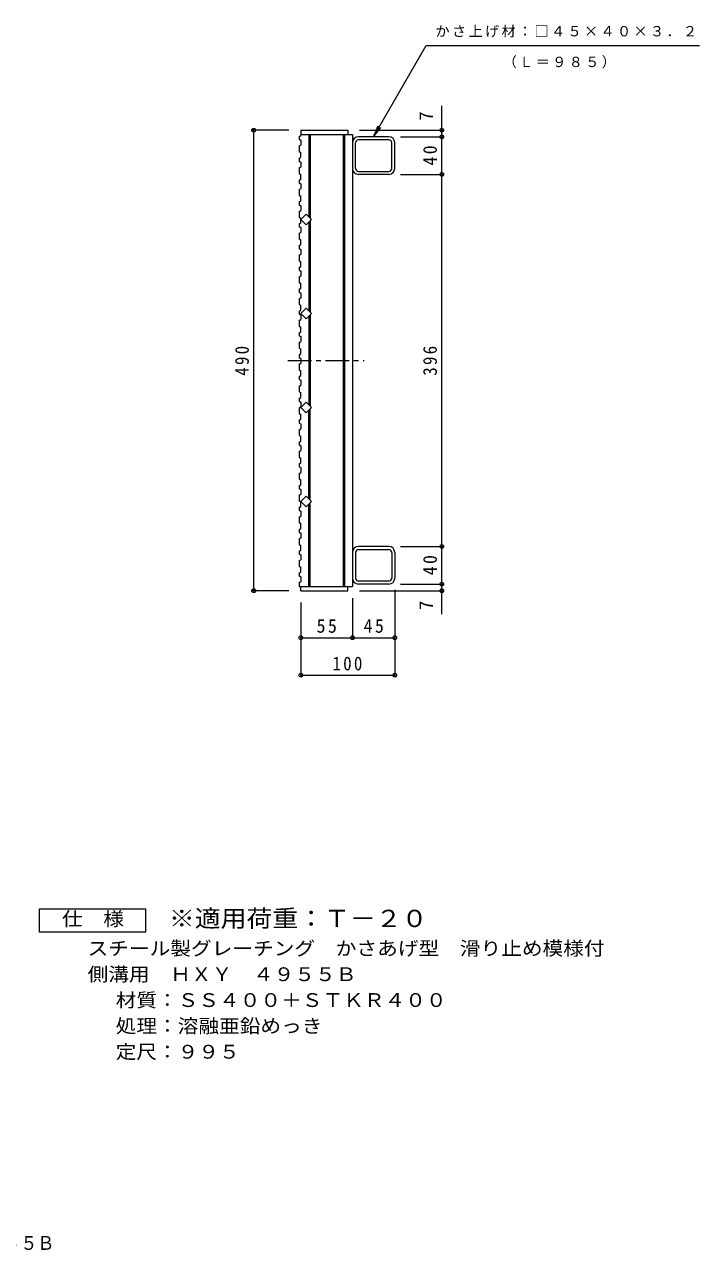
# Model space of a CAD drawing. Units: millimetres, scale not verified. Extents: x -849 to 884, y -687 to 656.
# Drawn here: x 166 to 884, y -687 to 619 of the extents above; entities that cross this region are included whole.
import ezdxf
from ezdxf.enums import TextEntityAlignment as Align

# ---------------------------------------------------------------- set-up
doc = ezdxf.new("R2010")
doc.units = ezdxf.units.MM
doc.header["$LTSCALE"] = 5
doc.header["$PDMODE"] = 32
doc.header["$PDSIZE"] = 4
doc.linetypes.add('CHAIN1', pattern=[8, 5, -1, 1, -1])
for name, color, linetype, lineweight in [('1-1_1-1ﾚｲﾔ', 2, 'Continuous', 9), ('1-2_1-2ﾚｲﾔ', 3, 'Continuous', 9), ('1-4_1-4ﾚｲﾔ', 7, 'Continuous', 9), ('F-4_F-4ﾚｲﾔ', 2, 'Continuous', 9)]:
    doc.layers.add(name, color=color, linetype=linetype, lineweight=lineweight)
doc.layers.add('F-5_F-5ﾚｲﾔ', color=2, linetype='Continuous')
doc.styles.add('ＭＳ ゴシック', font='')
doc.styles.get('ＭＳ ゴシック').set_extended_font_data('MS Gothic')

msp = doc.modelspace()

# ---------------------------------------------------------------- linework, layer by layer
at = {"layer": '1-1_1-1ﾚｲﾔ'}
for p, q in [((553.059, 499.651), (520.859, 499.651)), ((553.059, 496.45), (520.859, 496.45)), ((517.659, 466.05), (517.659, 493.251)), ((556.259, 466.051), (556.259, 493.251)), ((559.459, 466.05), (559.459, 493.251)), ((520.859, 462.851), (553.059, 462.851)), ((553.059, 459.651), (520.859, 459.651)), ((517.659, 57.251), (517.659, 30.051)), ((553.059, 63.651), (520.859, 63.651)), ((520.859, 60.451), (553.059, 60.451)), ((556.259, 57.251), (556.259, 30.051)), ((559.459, 57.251), (559.459, 30.051)), ((553.059, 26.851), (520.859, 26.851)), ((553.059, 23.651), (520.859, 23.651))]:
    msp.add_line(p, q, dxfattribs=at)
for centre, radius, start, end in [((520.859, 493.251), 6.4, 90, 180), ((520.859, 493.251), 3.2, 90, 180), ((553.059, 493.251), 6.4, 0, 90), ((553.059, 493.251), 3.2, 0, 90), ((520.859, 466.05), 6.4, 180, 270), ((520.859, 466.05), 3.2, 180, 270), ((553.059, 466.051), 3.2, 270, 0), ((553.059, 466.05), 6.4, 270, 0), ((520.859, 57.251), 6.4, 90, 180), ((520.859, 57.251), 3.2, 90, 180), ((553.059, 57.251), 6.4, 0, 90), ((553.059, 57.251), 3.2, 0, 90), ((520.859, 30.051), 6.4, 180, 270), ((520.859, 30.051), 3.2, 180, 270), ((553.059, 30.051), 3.2, 270, 0), ((553.059, 30.051), 6.4, 270, 0)]:
    msp.add_arc(centre, radius, start, end, dxfattribs=at)
at = {"layer": '1-2_1-2ﾚｲﾔ'}
for p, q in [((457.959, 500.008), (459.46, 501.007)), ((457.959, 500.008), (457.959, 497.007)), ((457.959, 497.007), (459.46, 496.007)), ((459.46, 506.651), (509.459, 506.651)), ((459.46, 506.651), (459.46, 501.007)), ((459.46, 502.151), (514.46, 502.151)), ((467.96, 502.151), (467.96, 414.464)), ((469.46, 502.151), (469.46, 412.964)), ((504.46, 502.151), (504.46, 21.151)), ((505.96, 502.151), (505.96, 21.151)), ((509.459, 506.651), (509.459, 502.151)), ((514.46, 502.151), (514.46, 21.151)), ((457.959, 489.894), (459.46, 490.894)), ((457.959, 489.894), (457.959, 483.894)), ((457.959, 483.894), (459.46, 482.894)), ((459.46, 496.007), (459.46, 490.894)), ((457.959, 476.781), (459.46, 477.782)), ((457.959, 476.781), (457.959, 473.781)), ((457.959, 473.781), (459.46, 472.781)), ((459.46, 477.782), (459.46, 482.894)), ((459.46, 472.781), (459.46, 467.668)), ((457.959, 466.668), (459.46, 467.668)), ((457.959, 466.668), (457.959, 460.668)), ((457.959, 460.668), (459.46, 459.668)), ((459.46, 454.555), (459.46, 459.668)), ((457.959, 453.555), (459.46, 454.555)), ((457.959, 453.555), (457.959, 450.555)), ((457.959, 450.555), (459.46, 449.555)), ((457.959, 443.442), (459.46, 444.443)), ((459.46, 449.555), (459.46, 444.443)), ((457.959, 443.442), (457.959, 437.442)), ((457.959, 437.442), (459.46, 436.442)), ((457.959, 430.329), (459.46, 431.329)), ((459.46, 431.329), (459.46, 436.442)), ((457.959, 430.329), (457.959, 427.329)), ((457.959, 427.329), (459.46, 426.329)), ((457.959, 420.216), (459.46, 421.216)), ((457.959, 420.216), (457.959, 414.216)), ((459.46, 426.329), (459.46, 421.216)), ((457.959, 414.216), (459.46, 413.216)), ((457.959, 407.103), (459.46, 408.104)), ((457.959, 407.103), (457.959, 404.103)), ((459.46, 408.104), (459.46, 413.216)), ((467.96, 408.837), (467.96, 314.464)), ((469.46, 410.337), (469.46, 312.964)), ((457.959, 404.103), (459.46, 403.103)), ((457.959, 396.99), (459.46, 397.99)), ((457.959, 396.99), (457.959, 390.99)), ((459.46, 403.103), (459.46, 397.99)), ((457.959, 390.99), (459.46, 389.99)), ((457.959, 383.877), (459.46, 384.877)), ((457.959, 383.877), (457.959, 380.877)), ((457.959, 380.877), (459.46, 379.877)), ((459.46, 384.877), (459.46, 389.99)), ((459.46, 379.877), (459.46, 374.764)), ((457.959, 373.764), (459.46, 374.764)), ((457.959, 373.764), (457.959, 367.764)), ((457.959, 367.764), (459.46, 366.764)), ((459.46, 361.651), (459.46, 366.764)), ((457.959, 360.651), (459.46, 361.651)), ((457.959, 360.651), (457.959, 357.651)), ((457.959, 357.651), (459.46, 356.651)), ((459.46, 356.651), (459.46, 351.538)), ((457.959, 350.538), (459.46, 351.538)), ((457.959, 350.538), (457.959, 344.538)), ((457.959, 344.538), (459.46, 343.538)), ((459.46, 338.425), (459.46, 343.538)), ((457.959, 337.425), (459.46, 338.425)), ((457.959, 337.425), (457.959, 334.425)), ((457.959, 334.425), (459.46, 333.425)), ((457.959, 327.312), (459.46, 328.312)), ((457.959, 327.312), (457.959, 321.312)), ((459.46, 333.425), (459.46, 328.312)), ((457.959, 321.312), (459.46, 320.312)), ((457.959, 314.199), (459.46, 315.199)), ((457.959, 314.199), (457.959, 311.199)), ((459.46, 315.199), (459.46, 320.312)), ((457.959, 311.199), (459.46, 310.199)), ((457.959, 304.086), (459.46, 305.086)), ((457.959, 304.086), (457.959, 298.086)), ((459.46, 310.199), (459.46, 305.086)), ((467.96, 308.837), (467.96, 214.465)), ((469.46, 310.337), (469.46, 212.965)), ((457.959, 298.086), (459.46, 297.086)), ((457.959, 290.973), (459.46, 291.973)), ((457.959, 290.973), (457.959, 287.973)), ((457.959, 287.973), (459.46, 286.973)), ((459.46, 291.973), (459.46, 297.086)), ((457.959, 280.86), (459.46, 281.86)), ((457.959, 280.86), (457.959, 274.86)), ((457.959, 274.86), (459.46, 273.86)), ((459.46, 286.973), (459.46, 281.86)), ((457.959, 267.747), (459.46, 268.747)), ((457.959, 267.747), (457.959, 264.747)), ((457.959, 264.747), (459.46, 263.747)), ((459.46, 268.747), (459.46, 273.86)), ((459.46, 263.747), (459.46, 258.634)), ((457.959, 257.634), (459.46, 258.634)), ((457.959, 257.634), (457.959, 251.634)), ((457.959, 251.634), (459.46, 250.634)), ((459.46, 245.521), (459.46, 250.634)), ((457.959, 244.521), (459.46, 245.521)), ((457.959, 244.521), (457.959, 241.521)), ((457.959, 241.521), (459.46, 240.521)), ((457.959, 234.408), (459.46, 235.408)), ((459.46, 240.521), (459.46, 235.408)), ((457.959, 234.408), (457.959, 228.408)), ((457.959, 228.408), (459.46, 227.408)), ((457.959, 221.295), (459.46, 222.295)), ((459.46, 222.295), (459.46, 227.408)), ((457.959, 221.295), (457.959, 218.295)), ((457.959, 218.295), (459.46, 217.295)), ((457.959, 211.182), (459.46, 212.182)), ((457.959, 211.182), (457.959, 205.182)), ((459.46, 217.295), (459.46, 212.182)), ((469.46, 112.964), (469.46, 210.337)), ((457.959, 205.182), (459.46, 204.182)), ((457.959, 198.069), (459.46, 199.069)), ((457.959, 198.069), (457.959, 195.069)), ((459.46, 199.069), (459.46, 204.182)), ((467.96, 114.464), (467.96, 208.837)), ((457.959, 195.069), (459.46, 194.069)), ((457.959, 187.956), (459.46, 188.956)), ((457.959, 187.956), (457.959, 181.956)), ((459.46, 194.069), (459.46, 188.956)), ((457.959, 181.956), (459.46, 180.956)), ((457.959, 174.843), (459.46, 175.843)), ((457.959, 174.843), (457.959, 171.843)), ((457.959, 171.843), (459.46, 170.843)), ((459.46, 175.843), (459.46, 180.956)), ((459.46, 170.843), (459.46, 165.73)), ((457.959, 164.73), (459.46, 165.73)), ((457.959, 164.73), (457.959, 158.73)), ((457.959, 158.73), (459.46, 157.73)), ((459.46, 152.617), (459.46, 157.73)), ((457.959, 151.617), (459.46, 152.617)), ((457.959, 151.617), (457.959, 148.617)), ((457.959, 148.617), (459.46, 147.617)), ((459.46, 147.617), (459.46, 142.504)), ((457.959, 141.503), (459.46, 142.504)), ((457.959, 141.503), (457.959, 135.504)), ((457.959, 135.504), (459.46, 134.504)), ((459.46, 129.391), (459.46, 134.504)), ((457.959, 128.391), (459.46, 129.391)), ((457.959, 128.391), (457.959, 125.391)), ((457.959, 125.391), (459.46, 124.39)), ((457.959, 118.277), (459.46, 119.277)), ((457.959, 118.277), (457.959, 112.278)), ((459.46, 124.39), (459.46, 119.277)), ((457.959, 112.278), (459.46, 111.278)), ((457.959, 105.164), (459.46, 106.165)), ((457.959, 105.164), (457.959, 102.164)), ((459.46, 106.165), (459.46, 111.278)), ((467.96, 21.151), (467.96, 108.837)), ((469.46, 21.151), (469.46, 110.337)), ((457.959, 102.164), (459.46, 101.165)), ((457.959, 95.052), (459.46, 96.051)), ((457.959, 95.052), (457.959, 89.052)), ((459.46, 101.165), (459.46, 96.051)), ((457.959, 89.052), (459.46, 88.051)), ((457.959, 81.938), (459.46, 82.938)), ((457.959, 81.938), (457.959, 78.939)), ((457.959, 78.939), (459.46, 77.938)), ((459.46, 82.938), (459.46, 88.051)), ((457.959, 71.825), (459.46, 72.826)), ((457.959, 71.825), (457.959, 65.825)), ((457.959, 65.825), (459.46, 64.825)), ((459.46, 77.938), (459.46, 72.826)), ((457.959, 58.713), (459.46, 59.712)), ((457.959, 58.713), (457.959, 55.713)), ((457.959, 55.713), (459.46, 54.712)), ((459.46, 59.712), (459.46, 64.825)), ((459.46, 54.712), (459.46, 49.599)), ((457.959, 48.599), (459.46, 49.599)), ((457.959, 48.599), (457.959, 42.599)), ((457.959, 42.599), (459.46, 41.599)), ((459.46, 36.487), (459.46, 41.599)), ((457.959, 35.486), (459.46, 36.487)), ((457.959, 35.486), (457.959, 32.486)), ((457.959, 32.486), (459.46, 31.486)), ((457.959, 25.373), (459.46, 26.373)), ((459.46, 31.486), (459.46, 26.373)), ((457.959, 25.373), (457.959, 21.151)), ((457.959, 21.151), (514.46, 21.151)), ((459.46, 16.651), (459.46, 21.151)), ((459.46, 16.651), (509.459, 16.651)), ((509.459, 16.651), (509.459, 21.151))]:
    msp.add_line(p, q, dxfattribs=at)
at = {"layer": '1-2_1-2ﾚｲﾔ', "linetype": 'CHAIN1'}
msp.add_line((445.832, 261.651), (526.757, 261.651), dxfattribs=at)
at = {"layer": '1-2_1-2ﾚｲﾔ'}
for points in [[(470.773, 411.651), (465.116, 405.994), (459.46, 411.651), (465.116, 417.307)], [(470.773, 311.65), (465.116, 305.994), (459.46, 311.65), (465.116, 317.307)], [(470.773, 211.651), (465.116, 217.308), (459.46, 211.651), (465.116, 205.994)], [(470.773, 111.651), (465.116, 117.308), (459.46, 111.651), (465.116, 105.994)]]:
    msp.add_lwpolyline(points, close=True, dxfattribs=at)
at = {"layer": '1-4_1-4ﾚｲﾔ'}
for p, q in [((609.459, -8.189), (609.459, 532.596)), ((536.959, 499.651), (541.743, 511.199)), ((536.959, 499.651), (544.569, 509.567)), ((446.959, 506.651), (407.959, 506.651)), ((409.459, 16.651), (409.459, 506.651)), ((521.959, 506.651), (610.959, 506.651)), ((565.559, 499.651), (610.959, 499.651)), ((565.559, 459.651), (610.959, 459.651)), ((565.559, 63.651), (610.959, 63.651)), ((446.959, 16.651), (407.959, 16.651)), ((521.959, 16.651), (610.959, 16.651)), ((559.459, 17.551), (559.459, -74.849)), ((565.559, 23.651), (610.959, 23.651)), ((459.46, 4.151), (459.46, -74.849)), ((514.46, 8.651), (514.46, -34.849)), ((459.46, -33.349), (559.459, -33.349)), ((459.46, -73.349), (559.459, -73.349))]:
    msp.add_line(p, q, dxfattribs=at)
msp.add_lwpolyline([(536.959, 499.651), (592.963, 596.651), (883.514, 596.651)], dxfattribs=at)
for p in [(409.459, 506.651), (609.459, 506.651), (609.459, 499.651), (609.459, 459.651), (609.459, 63.651), (409.459, 16.651), (609.459, 23.651), (609.459, 16.651), (459.46, -33.349), (514.46, -33.349), (559.459, -33.349), (459.46, -73.349), (559.459, -73.349)]:
    msp.add_point(p, dxfattribs=at)
at = {"layer": 'F-4_F-4ﾚｲﾔ'}
msp.add_lwpolyline([(181.716, -346.756), (181.716, -321.756), (294.216, -321.756), (294.216, -346.756)], close=True, dxfattribs=at)

# ---------------------------------------------------------------- texts
at = {"layer": '1-4_1-4ﾚｲﾔ', "color": 2, "style": 'ＭＳ ゴシック'}
for p in [(604.459, 516.733), (604.459, -3.864)]:
    msp.add_text('7', height=14.66, rotation=90, dxfattribs=at).set_placement(p, align=Align.BOTTOM_LEFT)
at = {"layer": '1-4_1-4ﾚｲﾔ', "char_height": 11, "attachment_point": 7, "style": 'ＭＳ ゴシック'}
for s, insert in [('\\T1.17;かさ上げ材：□４５×４０×３．２', (602.782, 605.324)), ('\\T1.17;（Ｌ＝９８５）', (674.276, 572.414))]:
    msp.add_mtext(s, dxfattribs=dict(at, insert=insert))
at = {"layer": '1-4_1-4ﾚｲﾔ', "color": 2, "char_height": 14.66, "attachment_point": 7, "rotation": 90, "style": 'ＭＳ ゴシック'}
for s, insert in [('\\T1.27;\\W0.95;40', (604.459, 469.026)), ('\\T1.27;\\W0.9;490', (404.459, 245.401)), ('\\T1.27;\\W0.9;396', (604.459, 245.401)), ('\\T1.27;\\W0.95;40', (604.459, 33.026))]:
    msp.add_mtext(s, dxfattribs=dict(at, insert=insert))
at = {"layer": '1-4_1-4ﾚｲﾔ', "color": 2, "char_height": 14.66, "attachment_point": 7, "style": 'ＭＳ ゴシック'}
for s, insert in [('\\T1.27;\\W0.95;55', (476.335, -28.349)), ('\\T1.27;\\W0.95;45', (526.334, -28.349)), ('\\T1.27;\\W0.9;100', (493.209, -68.349))]:
    msp.add_mtext(s, dxfattribs=dict(at, insert=insert))
at = {"layer": 'F-4_F-4ﾚｲﾔ', "style": 'ＭＳ ゴシック', "width": 1.1}
for s, p in [('仕\u3000様', (205.466, -344.256)), ('スチール製グレーチング\u3000かさあげ型\u3000滑り止め模様付', (232.76, -375.716)), ('側溝用\u3000ＨＸＹ\u3000４９５５Ｂ', (232.76, -403.217)), ('材質：ＳＳ４００＋ＳＴＫＲ４００', (262.617, -430.715)), ('処理：溶融亜鉛めっき', (262.617, -458.216)), ('定尺：９９５', (262.617, -485.716))]:
    msp.add_text(s, height=14.66, dxfattribs=at).set_placement(p, align=Align.BOTTOM_LEFT)
at = {"layer": 'F-5_F-5ﾚｲﾔ', "color": 3, "style": 'ＭＳ ゴシック', "width": 1.1}
msp.add_text('※適用荷重：Ｔ－２０', height=18.33, dxfattribs=at).set_placement((319.216, -346.756), align=Align.BOTTOM_LEFT)
at = {"layer": 'F-5_F-5ﾚｲﾔ', "style": 'ＭＳ ゴシック', "width": 0.9}
msp.add_text('側溝用\u3000ＨＸＹ\u3000４９５５Ｂ', height=14.66, dxfattribs=at).set_placement((-36.545, -689.202), align=Align.BOTTOM_LEFT)

doc.saveas('drawing.dxf')
